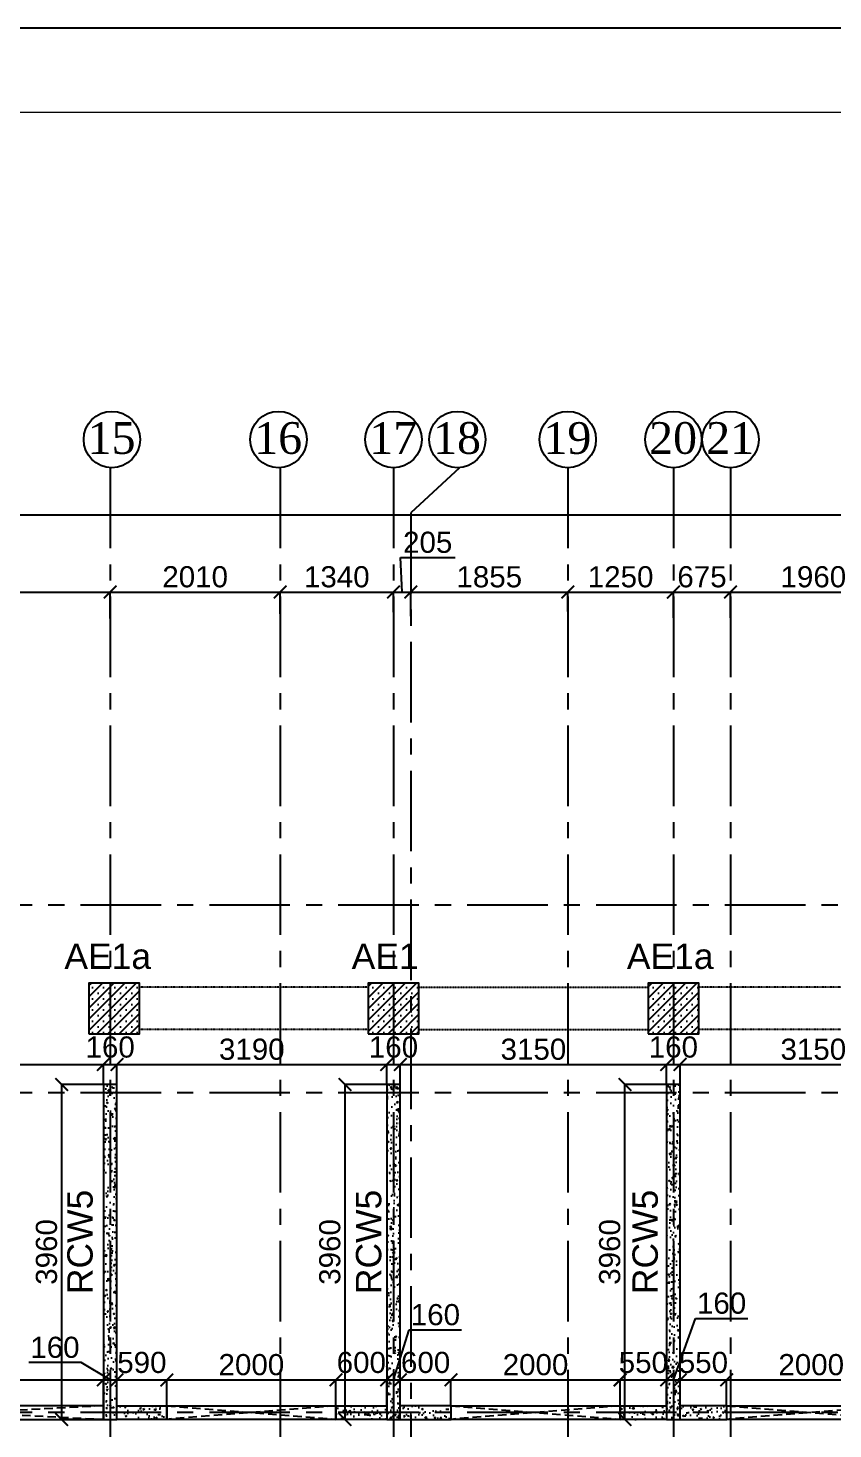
# Model space of a CAD drawing. Header units: inches. Extents: x 207135 to 337634, y -175669 to -89669.
# Drawn here: x 237981 to 247499, y -106236 to -89669 of the extents above; entities that cross this region are included whole.
import ezdxf

# ---------------------------------------------------------------- set-up
doc = ezdxf.new("R2010")
doc.units = ezdxf.units.IN
doc.header["$MEASUREMENT"] = 0
for name, pattern in [('CENTER', [50.8, 31.75, -6.35, 6.35, -6.35]), ('DASHED2', [9.525, 6.35, -3.175]), ('Hidden', [3, 2, -1])]:
    doc.linetypes.add(name, pattern=pattern)
for name, color, linetype in [('160 R.C. WALL HAT', 8, 'Continuous'), ('160 R.C.WALL', 6, 'Continuous'), ('160 WALL  OPENING LINE', 1, 'Continuous'), ('160 WALL OPEING', 1, 'Continuous'), ('AR-Column', 40, 'Continuous'), ('AR-Hidden', 251, 'DASHED2'), ('DIM', 251, 'Continuous'), ('GIRD CIR', 1, 'Continuous'), ('GIRD TEXT', 4, 'Continuous'), ('GRID', 8, 'CENTER'), ('GRID DIM', 4, 'Continuous'), ('NON S.WALL HATCH', 8, 'Continuous'), ('SHEAR WALL NAME', 3, 'Continuous'), ('TEXT-1', 3, 'Continuous')]:
    doc.layers.add(name, color=color, linetype=linetype)
doc.layers.add('JKEC COLHAT', color=2, linetype='Continuous', lineweight=20)
doc.styles.add('T200', font='sanss___.ttf', dxfattribs={"height": 250})
doc.styles.add('T300', font='sanss___.ttf', dxfattribs={"height": 350})
doc.styles.add('T400', font='romantic.ttf')
doc.dimstyles.new('T 200', dxfattribs={"dimtxt": 250, "dimasz": 150, "dimexe": 1, "dimexo": 0, "dimgap": 50, "dimtad": 1, "dimdec": 0, "dimdsep": 46, "dimtxsty": 'T200', "dimblk": 'ARCHTICK', "dimcen": 2.5, "dimdle": 1, "dimclrd": 5, "dimclre": 253, "dimclrt": 1, "dimadec": 0, "dimazin": 0, "dimtfac": 1, "dimtdec": 0, "dimtmove": 2, "dimatfit": 3, "dimfxl": 0, "dimarcsym": 0})
doc.dimstyles.new('T 300', dxfattribs={"dimtxt": 250, "dimasz": 150, "dimexe": 1, "dimexo": 0, "dimgap": 50, "dimtad": 1, "dimdec": 0, "dimrnd": 5, "dimdsep": 46, "dimtxsty": 'T200', "dimblk": 'ARCHTICK', "dimcen": 2.5, "dimdle": 1, "dimclrd": 5, "dimclre": 253, "dimclrt": 4, "dimadec": 0, "dimazin": 0, "dimtfac": 1, "dimtdec": 0, "dimtmove": 2, "dimatfit": 3, "dimfxl": 0, "dimarcsym": 0})
pattern_1 = [(45, (-131825.64, 75915.45), (-66.29126, 66.29126), []), (45, (-131759.35, 75915.45), (-66.29126, 66.29126), [0, -93.75])]
pattern_2 = [(50, (2124542.95, 287067.85), (179.315046, -15.688034), [18.75, -206.25]), (355, (2124542.95, 287067.85), (-34.687833, 188.048033), [15, -165]), (100.451444, (2124557.9, 287066.54), (144.627212, 172.359998), [15.935048, -175.285528]), (46.1842, (2124542.95, 287117.85), (266.810333, -41.37982), [28.125, -309.375]), (96.635635, (2124565.19, 287114.4), (233.665486, 243.52965), [23.902586, -262.92844]), (351.184164, (2124542.95, 287117.85), (233.665486, 243.52965), [22.5, -247.5]), (21, (2124567.95, 287105.35), (149.226763, -100.654723), [18.75, -206.25]), (326, (2124567.95, 287105.35), (60.828833, 181.287511), [15, -165]), (71.451445, (2124580.39, 287096.96), (210.055594, 80.632788), [15.935047, -175.285528]), (37.5, (2124542.95, 287067.85), (3.0399638, 83.2234635), [0, -163, 0, -167.5, 0, -165.625]), (7.5, (2124542.95, 287067.85), (65.7673844, 98.602928), [0, -95.5, 0, -159.25, 0, -63.125]), (327.5, (2124487.2, 287067.85), (133.455609, -5.638718), [0, -62.5, 0, -195, 0, -258.75]), (317.5, (2124462.2, 287067.85), (145.796542, 25.0262456), [0, -81.25, 0, -129.5, 0, -183.75])]

# ---------------------------------------------------------------- blocks, each defined once
blk = doc.blocks.new('_ARCHTICK')
at = {"color": 0, "linetype": 'ByBlock', "const_width": 0.15}
blk.add_lwpolyline([(-0.5, -0.5), (0.5, 0.5)], dxfattribs=at)
blk = doc.blocks.new('*D50')
at = {"layer": 'Defpoints', "color": 0}
for p in [(300026, -95426), (216957, -95914, 15), (300026, -95914, 15)]:
    blk.add_point(p, dxfattribs=at)
at = {"layer": 'GRID DIM', "color": 5, "lineweight": -2}
blk.add_line((216956, -95426), (300027, -95426), dxfattribs=at)
at = {"layer": 'GRID DIM', "color": 253, "lineweight": -2}
for p, q in [((216957, -95914), (216957, -95425)), ((300026, -95914), (300026, -95425))]:
    blk.add_line(p, q, dxfattribs=at)
at = {"layer": 'GRID DIM', "color": 5, "lineweight": -2, "xscale": 150, "yscale": 150, "zscale": 150, "rotation": 180}
blk.add_blockref('_ARCHTICK', (216957, -95426), dxfattribs=at)
at = {"layer": 'GRID DIM', "color": 5, "lineweight": -2, "xscale": 150, "yscale": 150, "zscale": 150}
blk.add_blockref('_ARCHTICK', (300026, -95426), dxfattribs=at)
at = {"layer": 'GRID DIM', "color": 4, "insert": (258492, -95247), "char_height": 250, "attachment_point": 5, "style": 'T200'}
blk.add_mtext('83070', dxfattribs=at)
blk = doc.blocks.new('*D64')
at = {"layer": 'Defpoints', "color": 0}
for p in [(238952, -96339), (238952, -96652, 15), (235732, -96896, 15)]:
    blk.add_point(p, dxfattribs=at)
at = {"layer": 'GRID DIM', "color": 5, "lineweight": -2}
blk.add_line((235731, -96339), (238953, -96339), dxfattribs=at)
at = {"layer": 'GRID DIM', "color": 253, "lineweight": -2}
for p, q in [((235732, -96896), (235732, -96338)), ((238952, -96652), (238952, -96338))]:
    blk.add_line(p, q, dxfattribs=at)
at = {"layer": 'GRID DIM', "color": 5, "lineweight": -2, "xscale": 150, "yscale": 150, "zscale": 150, "rotation": 180}
blk.add_blockref('_ARCHTICK', (235732, -96339), dxfattribs=at)
at = {"layer": 'GRID DIM', "color": 5, "lineweight": -2, "xscale": 150, "yscale": 150, "zscale": 150}
blk.add_blockref('_ARCHTICK', (238952, -96339), dxfattribs=at)
at = {"layer": 'GRID DIM', "color": 4, "insert": (237342, -96160), "char_height": 250, "attachment_point": 5, "style": 'T200'}
blk.add_mtext('3220', dxfattribs=at)
blk = doc.blocks.new('*D65')
at = {"layer": 'Defpoints', "color": 0}
for p in [(240962, -96339), (238952, -96652, 15), (240962, -96597, 15)]:
    blk.add_point(p, dxfattribs=at)
at = {"layer": 'GRID DIM', "color": 5, "lineweight": -2}
blk.add_line((238951, -96339), (240963, -96339), dxfattribs=at)
at = {"layer": 'GRID DIM', "color": 253, "lineweight": -2}
for p, q in [((238952, -96652), (238952, -96338)), ((240962, -96597), (240962, -96338))]:
    blk.add_line(p, q, dxfattribs=at)
at = {"layer": 'GRID DIM', "color": 5, "lineweight": -2, "xscale": 150, "yscale": 150, "zscale": 150, "rotation": 180}
blk.add_blockref('_ARCHTICK', (238952, -96339), dxfattribs=at)
at = {"layer": 'GRID DIM', "color": 5, "lineweight": -2, "xscale": 150, "yscale": 150, "zscale": 150}
blk.add_blockref('_ARCHTICK', (240962, -96339), dxfattribs=at)
at = {"layer": 'GRID DIM', "color": 4, "insert": (239957, -96160), "char_height": 250, "attachment_point": 5, "style": 'T200'}
blk.add_mtext('2010', dxfattribs=at)
blk = doc.blocks.new('*D66')
at = {"layer": 'Defpoints', "color": 0}
for p in [(242302, -96339), (242302, -96578, 15), (240962, -96597, 15)]:
    blk.add_point(p, dxfattribs=at)
at = {"layer": 'GRID DIM', "color": 5, "lineweight": -2}
blk.add_line((240961, -96339), (242303, -96339), dxfattribs=at)
at = {"layer": 'GRID DIM', "color": 253, "lineweight": -2}
for p, q in [((240962, -96597), (240962, -96338)), ((242302, -96578), (242302, -96338))]:
    blk.add_line(p, q, dxfattribs=at)
at = {"layer": 'GRID DIM', "color": 5, "lineweight": -2, "xscale": 150, "yscale": 150, "zscale": 150, "rotation": 180}
blk.add_blockref('_ARCHTICK', (240962, -96339), dxfattribs=at)
at = {"layer": 'GRID DIM', "color": 5, "lineweight": -2, "xscale": 150, "yscale": 150, "zscale": 150}
blk.add_blockref('_ARCHTICK', (242302, -96339), dxfattribs=at)
at = {"layer": 'GRID DIM', "color": 4, "insert": (241632, -96160), "char_height": 250, "attachment_point": 5, "style": 'T200'}
blk.add_mtext('1340', dxfattribs=at)
blk = doc.blocks.new('*D67')
at = {"layer": 'Defpoints', "color": 0}
for p in [(242507, -96339), (242302, -96578, 15), (242507, -96626, 15)]:
    blk.add_point(p, dxfattribs=at)
at = {"layer": 'GRID DIM', "color": 5, "lineweight": -2}
for p, q in [((242405, -96339), (242384, -95931)), ((242384, -95931), (243030, -95931)), ((242301, -96339), (242508, -96339))]:
    blk.add_line(p, q, dxfattribs=at)
at = {"layer": 'GRID DIM', "color": 253, "lineweight": -2}
for p, q in [((242302, -96578), (242302, -96338)), ((242507, -96626), (242507, -96338))]:
    blk.add_line(p, q, dxfattribs=at)
at = {"layer": 'GRID DIM', "color": 5, "lineweight": -2, "xscale": 150, "yscale": 150, "zscale": 150, "rotation": 180}
blk.add_blockref('_ARCHTICK', (242302, -96339), dxfattribs=at)
at = {"layer": 'GRID DIM', "color": 5, "lineweight": -2, "xscale": 150, "yscale": 150, "zscale": 150}
blk.add_blockref('_ARCHTICK', (242507, -96339), dxfattribs=at)
at = {"layer": 'GRID DIM', "color": 4, "insert": (242707, -95752), "char_height": 250, "attachment_point": 5, "style": 'T200'}
blk.add_mtext('205', dxfattribs=at)
blk = doc.blocks.new('*D68')
at = {"layer": 'Defpoints', "color": 0}
for p in [(244363, -96339), (244363, -96569, 15), (242507, -96626, 15)]:
    blk.add_point(p, dxfattribs=at)
at = {"layer": 'GRID DIM', "color": 5, "lineweight": -2}
blk.add_line((242506, -96339), (244364, -96339), dxfattribs=at)
at = {"layer": 'GRID DIM', "color": 253, "lineweight": -2}
for p, q in [((242507, -96626), (242507, -96338)), ((244363, -96569), (244363, -96338))]:
    blk.add_line(p, q, dxfattribs=at)
at = {"layer": 'GRID DIM', "color": 5, "lineweight": -2, "xscale": 150, "yscale": 150, "zscale": 150, "rotation": 180}
blk.add_blockref('_ARCHTICK', (242507, -96339), dxfattribs=at)
at = {"layer": 'GRID DIM', "color": 5, "lineweight": -2, "xscale": 150, "yscale": 150, "zscale": 150}
blk.add_blockref('_ARCHTICK', (244363, -96339), dxfattribs=at)
at = {"layer": 'GRID DIM', "color": 4, "insert": (243435, -96160), "char_height": 250, "attachment_point": 5, "style": 'T200'}
blk.add_mtext('1855', dxfattribs=at)
blk = doc.blocks.new('*D69')
at = {"layer": 'Defpoints', "color": 0}
for p in [(245612, -96339), (244363, -96569, 15), (245612, -96645, 15)]:
    blk.add_point(p, dxfattribs=at)
at = {"layer": 'GRID DIM', "color": 5, "lineweight": -2}
blk.add_line((244362, -96339), (245613, -96339), dxfattribs=at)
at = {"layer": 'GRID DIM', "color": 253, "lineweight": -2}
for p, q in [((244363, -96569), (244363, -96338)), ((245612, -96645), (245612, -96338))]:
    blk.add_line(p, q, dxfattribs=at)
at = {"layer": 'GRID DIM', "color": 5, "lineweight": -2, "xscale": 150, "yscale": 150, "zscale": 150, "rotation": 180}
blk.add_blockref('_ARCHTICK', (244363, -96339), dxfattribs=at)
at = {"layer": 'GRID DIM', "color": 5, "lineweight": -2, "xscale": 150, "yscale": 150, "zscale": 150}
blk.add_blockref('_ARCHTICK', (245612, -96339), dxfattribs=at)
at = {"layer": 'GRID DIM', "color": 4, "insert": (244988, -96160), "char_height": 250, "attachment_point": 5, "style": 'T200'}
blk.add_mtext('1250', dxfattribs=at)
blk = doc.blocks.new('*D70')
at = {"layer": 'Defpoints', "color": 0}
for p in [(246287, -96339), (245612, -96645, 15), (246287, -96645, 15)]:
    blk.add_point(p, dxfattribs=at)
at = {"layer": 'GRID DIM', "color": 5, "lineweight": -2}
blk.add_line((245611, -96339), (246288, -96339), dxfattribs=at)
at = {"layer": 'GRID DIM', "color": 253, "lineweight": -2}
for p, q in [((245612, -96645), (245612, -96338)), ((246287, -96645), (246287, -96338))]:
    blk.add_line(p, q, dxfattribs=at)
at = {"layer": 'GRID DIM', "color": 5, "lineweight": -2, "xscale": 150, "yscale": 150, "zscale": 150, "rotation": 180}
blk.add_blockref('_ARCHTICK', (245612, -96339), dxfattribs=at)
at = {"layer": 'GRID DIM', "color": 5, "lineweight": -2, "xscale": 150, "yscale": 150, "zscale": 150}
blk.add_blockref('_ARCHTICK', (246287, -96339), dxfattribs=at)
at = {"layer": 'GRID DIM', "color": 4, "insert": (245950, -96160), "char_height": 250, "attachment_point": 5, "style": 'T200'}
blk.add_mtext('675', dxfattribs=at)
blk = doc.blocks.new('*D71')
at = {"layer": 'Defpoints', "color": 0}
for p in [(248247, -96339), (248247, -96560, 15), (246287, -96645, 15)]:
    blk.add_point(p, dxfattribs=at)
at = {"layer": 'GRID DIM', "color": 5, "lineweight": -2}
blk.add_line((246286, -96339), (248248, -96339), dxfattribs=at)
at = {"layer": 'GRID DIM', "color": 253, "lineweight": -2}
for p, q in [((246287, -96645), (246287, -96338)), ((248247, -96560), (248247, -96338))]:
    blk.add_line(p, q, dxfattribs=at)
at = {"layer": 'GRID DIM', "color": 5, "lineweight": -2, "xscale": 150, "yscale": 150, "zscale": 150, "rotation": 180}
blk.add_blockref('_ARCHTICK', (246287, -96339), dxfattribs=at)
at = {"layer": 'GRID DIM', "color": 5, "lineweight": -2, "xscale": 150, "yscale": 150, "zscale": 150}
blk.add_blockref('_ARCHTICK', (248247, -96339), dxfattribs=at)
at = {"layer": 'GRID DIM', "color": 4, "insert": (247267, -96160), "char_height": 250, "attachment_point": 5, "style": 'T200'}
blk.add_mtext('1960', dxfattribs=at)
blk = doc.blocks.new('*D123')
at = {"layer": 'Defpoints', "color": 0}
for p in [(238872, -101926), (235812, -102163, 15), (238872, -102163, 15)]:
    blk.add_point(p, dxfattribs=at)
at = {"layer": 'DIM', "color": 5, "lineweight": -2}
blk.add_line((235811, -101926), (238873, -101926), dxfattribs=at)
at = {"layer": 'DIM', "color": 253, "lineweight": -2}
for p, q in [((235812, -102163), (235812, -101925)), ((238872, -102163), (238872, -101925))]:
    blk.add_line(p, q, dxfattribs=at)
at = {"layer": 'DIM', "color": 5, "lineweight": -2, "xscale": 150, "yscale": 150, "zscale": 150, "rotation": 180}
blk.add_blockref('_ARCHTICK', (235812, -101926), dxfattribs=at)
at = {"layer": 'DIM', "color": 5, "lineweight": -2, "xscale": 150, "yscale": 150, "zscale": 150}
blk.add_blockref('_ARCHTICK', (238872, -101926), dxfattribs=at)
at = {"layer": 'DIM', "color": 1, "insert": (237342, -101747), "char_height": 250, "attachment_point": 5, "style": 'T200'}
blk.add_mtext('3060', dxfattribs=at)
blk = doc.blocks.new('*D124')
at = {"layer": 'Defpoints', "color": 0}
for p in [(239032, -101926), (238872, -102163, 15), (239032, -102163, 15)]:
    blk.add_point(p, dxfattribs=at)
at = {"layer": 'DIM', "color": 5, "lineweight": -2}
blk.add_line((238871, -101926), (239033, -101926), dxfattribs=at)
at = {"layer": 'DIM', "color": 253, "lineweight": -2}
for p, q in [((238872, -102163), (238872, -101925)), ((239032, -102163), (239032, -101925))]:
    blk.add_line(p, q, dxfattribs=at)
at = {"layer": 'DIM', "color": 5, "lineweight": -2, "xscale": 150, "yscale": 150, "zscale": 150, "rotation": 180}
blk.add_blockref('_ARCHTICK', (238872, -101926), dxfattribs=at)
at = {"layer": 'DIM', "color": 5, "lineweight": -2, "xscale": 150, "yscale": 150, "zscale": 150}
blk.add_blockref('_ARCHTICK', (239032, -101926), dxfattribs=at)
at = {"layer": 'DIM', "color": 1, "insert": (238952, -101721), "char_height": 250, "attachment_point": 5, "style": 'T200'}
blk.add_mtext('160', dxfattribs=at)
blk = doc.blocks.new('*D125')
at = {"layer": 'Defpoints', "color": 0}
for p in [(242222, -101926), (239032, -102163, 15), (242222, -102163, 15)]:
    blk.add_point(p, dxfattribs=at)
at = {"layer": 'DIM', "color": 5, "lineweight": -2}
blk.add_line((239031, -101926), (242223, -101926), dxfattribs=at)
at = {"layer": 'DIM', "color": 253, "lineweight": -2}
for p, q in [((239032, -102163), (239032, -101925)), ((242222, -102163), (242222, -101925))]:
    blk.add_line(p, q, dxfattribs=at)
at = {"layer": 'DIM', "color": 5, "lineweight": -2, "xscale": 150, "yscale": 150, "zscale": 150, "rotation": 180}
blk.add_blockref('_ARCHTICK', (239032, -101926), dxfattribs=at)
at = {"layer": 'DIM', "color": 5, "lineweight": -2, "xscale": 150, "yscale": 150, "zscale": 150}
blk.add_blockref('_ARCHTICK', (242222, -101926), dxfattribs=at)
at = {"layer": 'DIM', "color": 1, "insert": (240627, -101747), "char_height": 250, "attachment_point": 5, "style": 'T200'}
blk.add_mtext('3190', dxfattribs=at)
blk = doc.blocks.new('*D126')
at = {"layer": 'Defpoints', "color": 0}
for p in [(242382, -101926), (242222, -102163, 15), (242382, -102163, 15)]:
    blk.add_point(p, dxfattribs=at)
at = {"layer": 'DIM', "color": 5, "lineweight": -2}
blk.add_line((242221, -101926), (242383, -101926), dxfattribs=at)
at = {"layer": 'DIM', "color": 253, "lineweight": -2}
for p, q in [((242222, -102163), (242222, -101925)), ((242382, -102163), (242382, -101925))]:
    blk.add_line(p, q, dxfattribs=at)
at = {"layer": 'DIM', "color": 5, "lineweight": -2, "xscale": 150, "yscale": 150, "zscale": 150, "rotation": 180}
blk.add_blockref('_ARCHTICK', (242222, -101926), dxfattribs=at)
at = {"layer": 'DIM', "color": 5, "lineweight": -2, "xscale": 150, "yscale": 150, "zscale": 150}
blk.add_blockref('_ARCHTICK', (242382, -101926), dxfattribs=at)
at = {"layer": 'DIM', "color": 1, "insert": (242302, -101721), "char_height": 250, "attachment_point": 5, "style": 'T200'}
blk.add_mtext('160', dxfattribs=at)
blk = doc.blocks.new('*D127')
at = {"layer": 'Defpoints', "color": 0}
for p in [(245532, -101926), (242382, -102163, 15), (245532, -102163, 15)]:
    blk.add_point(p, dxfattribs=at)
at = {"layer": 'DIM', "color": 5, "lineweight": -2}
blk.add_line((242381, -101926), (245533, -101926), dxfattribs=at)
at = {"layer": 'DIM', "color": 253, "lineweight": -2}
for p, q in [((242382, -102163), (242382, -101925)), ((245532, -102163), (245532, -101925))]:
    blk.add_line(p, q, dxfattribs=at)
at = {"layer": 'DIM', "color": 5, "lineweight": -2, "xscale": 150, "yscale": 150, "zscale": 150, "rotation": 180}
blk.add_blockref('_ARCHTICK', (242382, -101926), dxfattribs=at)
at = {"layer": 'DIM', "color": 5, "lineweight": -2, "xscale": 150, "yscale": 150, "zscale": 150}
blk.add_blockref('_ARCHTICK', (245532, -101926), dxfattribs=at)
at = {"layer": 'DIM', "color": 1, "insert": (243957, -101747), "char_height": 250, "attachment_point": 5, "style": 'T200'}
blk.add_mtext('3150', dxfattribs=at)
blk = doc.blocks.new('*D128')
at = {"layer": 'Defpoints', "color": 0}
for p in [(245692, -101926), (245532, -102163, 15), (245692, -102163, 15)]:
    blk.add_point(p, dxfattribs=at)
at = {"layer": 'DIM', "color": 5, "lineweight": -2}
blk.add_line((245531, -101926), (245693, -101926), dxfattribs=at)
at = {"layer": 'DIM', "color": 253, "lineweight": -2}
for p, q in [((245532, -102163), (245532, -101925)), ((245692, -102163), (245692, -101925))]:
    blk.add_line(p, q, dxfattribs=at)
at = {"layer": 'DIM', "color": 5, "lineweight": -2, "xscale": 150, "yscale": 150, "zscale": 150, "rotation": 180}
blk.add_blockref('_ARCHTICK', (245532, -101926), dxfattribs=at)
at = {"layer": 'DIM', "color": 5, "lineweight": -2, "xscale": 150, "yscale": 150, "zscale": 150}
blk.add_blockref('_ARCHTICK', (245692, -101926), dxfattribs=at)
at = {"layer": 'DIM', "color": 1, "insert": (245612, -101721), "char_height": 250, "attachment_point": 5, "style": 'T200'}
blk.add_mtext('160', dxfattribs=at)
blk = doc.blocks.new('*D129')
at = {"layer": 'Defpoints', "color": 0}
for p in [(248842, -101926), (245692, -102163, 15), (248842, -102163, 15)]:
    blk.add_point(p, dxfattribs=at)
at = {"layer": 'DIM', "color": 5, "lineweight": -2}
blk.add_line((245691, -101926), (248843, -101926), dxfattribs=at)
at = {"layer": 'DIM', "color": 253, "lineweight": -2}
for p, q in [((245692, -102163), (245692, -101925)), ((248842, -102163), (248842, -101925))]:
    blk.add_line(p, q, dxfattribs=at)
at = {"layer": 'DIM', "color": 5, "lineweight": -2, "xscale": 150, "yscale": 150, "zscale": 150, "rotation": 180}
blk.add_blockref('_ARCHTICK', (245692, -101926), dxfattribs=at)
at = {"layer": 'DIM', "color": 5, "lineweight": -2, "xscale": 150, "yscale": 150, "zscale": 150}
blk.add_blockref('_ARCHTICK', (248842, -101926), dxfattribs=at)
at = {"layer": 'DIM', "color": 1, "insert": (247267, -101747), "char_height": 250, "attachment_point": 5, "style": 'T200'}
blk.add_mtext('3150', dxfattribs=at)
blk = doc.blocks.new('*D158')
at = {"layer": 'Defpoints', "color": 0}
for p in [(238872, -105656), (235812, -105963, 15), (238872, -105963, 15)]:
    blk.add_point(p, dxfattribs=at)
at = {"layer": 'DIM', "color": 5, "lineweight": -2}
blk.add_line((235811, -105656), (238873, -105656), dxfattribs=at)
at = {"layer": 'DIM', "color": 253, "lineweight": -2}
for p, q in [((235812, -105963), (235812, -105655)), ((238872, -105963), (238872, -105655))]:
    blk.add_line(p, q, dxfattribs=at)
at = {"layer": 'DIM', "color": 5, "lineweight": -2, "xscale": 150, "yscale": 150, "zscale": 150, "rotation": 180}
blk.add_blockref('_ARCHTICK', (235812, -105656), dxfattribs=at)
at = {"layer": 'DIM', "color": 5, "lineweight": -2, "xscale": 150, "yscale": 150, "zscale": 150}
blk.add_blockref('_ARCHTICK', (238872, -105656), dxfattribs=at)
at = {"layer": 'DIM', "color": 1, "insert": (237342, -105477), "char_height": 250, "attachment_point": 5, "style": 'T200'}
blk.add_mtext('3060', dxfattribs=at)
blk = doc.blocks.new('*D159')
at = {"layer": 'Defpoints', "color": 0}
for p in [(239032, -105656), (239032, -105847, 15), (238872, -105963, 15)]:
    blk.add_point(p, dxfattribs=at)
at = {"layer": 'DIM', "color": 5, "lineweight": -2}
for p, q in [((238609, -105451), (237989, -105451)), ((238952, -105656), (238609, -105451)), ((238871, -105656), (239033, -105656))]:
    blk.add_line(p, q, dxfattribs=at)
at = {"layer": 'DIM', "color": 253, "lineweight": -2}
for p, q in [((238872, -105963), (238872, -105655)), ((239032, -105847), (239032, -105655))]:
    blk.add_line(p, q, dxfattribs=at)
at = {"layer": 'DIM', "color": 5, "lineweight": -2, "xscale": 150, "yscale": 150, "zscale": 150, "rotation": 180}
blk.add_blockref('_ARCHTICK', (238872, -105656), dxfattribs=at)
at = {"layer": 'DIM', "color": 5, "lineweight": -2, "xscale": 150, "yscale": 150, "zscale": 150}
blk.add_blockref('_ARCHTICK', (239032, -105656), dxfattribs=at)
at = {"layer": 'DIM', "color": 1, "insert": (238299, -105272), "char_height": 250, "attachment_point": 5, "style": 'T200'}
blk.add_mtext('160', dxfattribs=at)
blk = doc.blocks.new('*D160')
at = {"layer": 'Defpoints', "color": 0}
for p in [(239622, -105656), (239032, -105847, 15), (239622, -105963, 15)]:
    blk.add_point(p, dxfattribs=at)
at = {"layer": 'DIM', "color": 5, "lineweight": -2}
blk.add_line((239031, -105656), (239623, -105656), dxfattribs=at)
at = {"layer": 'DIM', "color": 253, "lineweight": -2}
for p, q in [((239032, -105847), (239032, -105655)), ((239622, -105963), (239622, -105655))]:
    blk.add_line(p, q, dxfattribs=at)
at = {"layer": 'DIM', "color": 5, "lineweight": -2, "xscale": 150, "yscale": 150, "zscale": 150, "rotation": 180}
blk.add_blockref('_ARCHTICK', (239032, -105656), dxfattribs=at)
at = {"layer": 'DIM', "color": 5, "lineweight": -2, "xscale": 150, "yscale": 150, "zscale": 150}
blk.add_blockref('_ARCHTICK', (239622, -105656), dxfattribs=at)
at = {"layer": 'DIM', "color": 1, "insert": (239327, -105451), "char_height": 250, "attachment_point": 5, "style": 'T200'}
blk.add_mtext('590', dxfattribs=at)
blk = doc.blocks.new('*D161')
at = {"layer": 'Defpoints', "color": 0}
for p in [(241622, -105656), (239622, -105963, 15), (241622, -105963, 15)]:
    blk.add_point(p, dxfattribs=at)
at = {"layer": 'DIM', "color": 5, "lineweight": -2}
blk.add_line((239621, -105656), (241623, -105656), dxfattribs=at)
at = {"layer": 'DIM', "color": 253, "lineweight": -2}
for p, q in [((239622, -105963), (239622, -105655)), ((241622, -105963), (241622, -105655))]:
    blk.add_line(p, q, dxfattribs=at)
at = {"layer": 'DIM', "color": 5, "lineweight": -2, "xscale": 150, "yscale": 150, "zscale": 150, "rotation": 180}
blk.add_blockref('_ARCHTICK', (239622, -105656), dxfattribs=at)
at = {"layer": 'DIM', "color": 5, "lineweight": -2, "xscale": 150, "yscale": 150, "zscale": 150}
blk.add_blockref('_ARCHTICK', (241622, -105656), dxfattribs=at)
at = {"layer": 'DIM', "color": 1, "insert": (240622, -105477), "char_height": 250, "attachment_point": 5, "style": 'T200'}
blk.add_mtext('2000', dxfattribs=at)
blk = doc.blocks.new('*D162')
at = {"layer": 'Defpoints', "color": 0}
for p in [(242222, -105656), (241622, -105963, 15), (242222, -105963, 15)]:
    blk.add_point(p, dxfattribs=at)
at = {"layer": 'DIM', "color": 5, "lineweight": -2}
blk.add_line((241621, -105656), (242223, -105656), dxfattribs=at)
at = {"layer": 'DIM', "color": 253, "lineweight": -2}
for p, q in [((241622, -105963), (241622, -105655)), ((242222, -105963), (242222, -105655))]:
    blk.add_line(p, q, dxfattribs=at)
at = {"layer": 'DIM', "color": 5, "lineweight": -2, "xscale": 150, "yscale": 150, "zscale": 150, "rotation": 180}
blk.add_blockref('_ARCHTICK', (241622, -105656), dxfattribs=at)
at = {"layer": 'DIM', "color": 5, "lineweight": -2, "xscale": 150, "yscale": 150, "zscale": 150}
blk.add_blockref('_ARCHTICK', (242222, -105656), dxfattribs=at)
at = {"layer": 'DIM', "color": 1, "insert": (241922, -105451), "char_height": 250, "attachment_point": 5, "style": 'T200'}
blk.add_mtext('600', dxfattribs=at)
blk = doc.blocks.new('*D163')
at = {"layer": 'Defpoints', "color": 0}
for p in [(242382, -105656), (242222, -105963, 15), (242382, -105963, 15)]:
    blk.add_point(p, dxfattribs=at)
at = {"layer": 'DIM', "color": 5, "lineweight": -2}
for p, q in [((242302, -105656), (242488, -105065)), ((242488, -105065), (243108, -105065)), ((242221, -105656), (242383, -105656))]:
    blk.add_line(p, q, dxfattribs=at)
at = {"layer": 'DIM', "color": 253, "lineweight": -2}
for p, q in [((242222, -105963), (242222, -105655)), ((242382, -105963), (242382, -105655))]:
    blk.add_line(p, q, dxfattribs=at)
at = {"layer": 'DIM', "color": 5, "lineweight": -2, "xscale": 150, "yscale": 150, "zscale": 150, "rotation": 180}
blk.add_blockref('_ARCHTICK', (242222, -105656), dxfattribs=at)
at = {"layer": 'DIM', "color": 5, "lineweight": -2, "xscale": 150, "yscale": 150, "zscale": 150}
blk.add_blockref('_ARCHTICK', (242382, -105656), dxfattribs=at)
at = {"layer": 'DIM', "color": 1, "insert": (242798, -104886), "char_height": 250, "attachment_point": 5, "style": 'T200'}
blk.add_mtext('160', dxfattribs=at)
blk = doc.blocks.new('*D164')
at = {"layer": 'Defpoints', "color": 0}
for p in [(242982, -105656), (242382, -105963, 15), (242982, -105963, 15)]:
    blk.add_point(p, dxfattribs=at)
at = {"layer": 'DIM', "color": 5, "lineweight": -2}
blk.add_line((242381, -105656), (242983, -105656), dxfattribs=at)
at = {"layer": 'DIM', "color": 253, "lineweight": -2}
for p, q in [((242382, -105963), (242382, -105655)), ((242982, -105963), (242982, -105655))]:
    blk.add_line(p, q, dxfattribs=at)
at = {"layer": 'DIM', "color": 5, "lineweight": -2, "xscale": 150, "yscale": 150, "zscale": 150, "rotation": 180}
blk.add_blockref('_ARCHTICK', (242382, -105656), dxfattribs=at)
at = {"layer": 'DIM', "color": 5, "lineweight": -2, "xscale": 150, "yscale": 150, "zscale": 150}
blk.add_blockref('_ARCHTICK', (242982, -105656), dxfattribs=at)
at = {"layer": 'DIM', "color": 1, "insert": (242682, -105451), "char_height": 250, "attachment_point": 5, "style": 'T200'}
blk.add_mtext('600', dxfattribs=at)
blk = doc.blocks.new('*D165')
at = {"layer": 'Defpoints', "color": 0}
for p in [(244982, -105656), (242982, -105963, 15), (244982, -105963, 15)]:
    blk.add_point(p, dxfattribs=at)
at = {"layer": 'DIM', "color": 5, "lineweight": -2}
blk.add_line((242981, -105656), (244983, -105656), dxfattribs=at)
at = {"layer": 'DIM', "color": 253, "lineweight": -2}
for p, q in [((242982, -105963), (242982, -105655)), ((244982, -105963), (244982, -105655))]:
    blk.add_line(p, q, dxfattribs=at)
at = {"layer": 'DIM', "color": 5, "lineweight": -2, "xscale": 150, "yscale": 150, "zscale": 150, "rotation": 180}
blk.add_blockref('_ARCHTICK', (242982, -105656), dxfattribs=at)
at = {"layer": 'DIM', "color": 5, "lineweight": -2, "xscale": 150, "yscale": 150, "zscale": 150}
blk.add_blockref('_ARCHTICK', (244982, -105656), dxfattribs=at)
at = {"layer": 'DIM', "color": 1, "insert": (243982, -105477), "char_height": 250, "attachment_point": 5, "style": 'T200'}
blk.add_mtext('2000', dxfattribs=at)
blk = doc.blocks.new('*D166')
at = {"layer": 'Defpoints', "color": 0}
for p in [(245532, -105656), (244982, -105963, 15), (245532, -105963, 15)]:
    blk.add_point(p, dxfattribs=at)
at = {"layer": 'DIM', "color": 5, "lineweight": -2}
blk.add_line((244981, -105656), (245533, -105656), dxfattribs=at)
at = {"layer": 'DIM', "color": 253, "lineweight": -2}
for p, q in [((244982, -105963), (244982, -105655)), ((245532, -105963), (245532, -105655))]:
    blk.add_line(p, q, dxfattribs=at)
at = {"layer": 'DIM', "color": 5, "lineweight": -2, "xscale": 150, "yscale": 150, "zscale": 150, "rotation": 180}
blk.add_blockref('_ARCHTICK', (244982, -105656), dxfattribs=at)
at = {"layer": 'DIM', "color": 5, "lineweight": -2, "xscale": 150, "yscale": 150, "zscale": 150}
blk.add_blockref('_ARCHTICK', (245532, -105656), dxfattribs=at)
at = {"layer": 'DIM', "color": 1, "insert": (245257, -105451), "char_height": 250, "attachment_point": 5, "style": 'T200'}
blk.add_mtext('550', dxfattribs=at)
blk = doc.blocks.new('*D167')
at = {"layer": 'Defpoints', "color": 0}
for p in [(245692, -105656), (245532, -105963, 15), (245692, -105943, 15)]:
    blk.add_point(p, dxfattribs=at)
at = {"layer": 'DIM', "color": 5, "lineweight": -2}
for p, q in [((245612, -105656), (245872, -104929)), ((245872, -104929), (246492, -104929)), ((245531, -105656), (245693, -105656))]:
    blk.add_line(p, q, dxfattribs=at)
at = {"layer": 'DIM', "color": 253, "lineweight": -2}
for p, q in [((245532, -105963), (245532, -105655)), ((245692, -105943), (245692, -105655))]:
    blk.add_line(p, q, dxfattribs=at)
at = {"layer": 'DIM', "color": 5, "lineweight": -2, "xscale": 150, "yscale": 150, "zscale": 150, "rotation": 180}
blk.add_blockref('_ARCHTICK', (245532, -105656), dxfattribs=at)
at = {"layer": 'DIM', "color": 5, "lineweight": -2, "xscale": 150, "yscale": 150, "zscale": 150}
blk.add_blockref('_ARCHTICK', (245692, -105656), dxfattribs=at)
at = {"layer": 'DIM', "color": 1, "insert": (246182, -104750), "char_height": 250, "attachment_point": 5, "style": 'T200'}
blk.add_mtext('160', dxfattribs=at)
blk = doc.blocks.new('*D168')
at = {"layer": 'Defpoints', "color": 0}
for p in [(246242, -105656), (245692, -105943, 15), (246242, -105963, 15)]:
    blk.add_point(p, dxfattribs=at)
at = {"layer": 'DIM', "color": 5, "lineweight": -2}
blk.add_line((245691, -105656), (246243, -105656), dxfattribs=at)
at = {"layer": 'DIM', "color": 253, "lineweight": -2}
for p, q in [((245692, -105943), (245692, -105655)), ((246242, -105963), (246242, -105655))]:
    blk.add_line(p, q, dxfattribs=at)
at = {"layer": 'DIM', "color": 5, "lineweight": -2, "xscale": 150, "yscale": 150, "zscale": 150, "rotation": 180}
blk.add_blockref('_ARCHTICK', (245692, -105656), dxfattribs=at)
at = {"layer": 'DIM', "color": 5, "lineweight": -2, "xscale": 150, "yscale": 150, "zscale": 150}
blk.add_blockref('_ARCHTICK', (246242, -105656), dxfattribs=at)
at = {"layer": 'DIM', "color": 1, "insert": (245967, -105451), "char_height": 250, "attachment_point": 5, "style": 'T200'}
blk.add_mtext('550', dxfattribs=at)
blk = doc.blocks.new('*D169')
at = {"layer": 'Defpoints', "color": 0}
for p in [(248242, -105656), (246242, -105963, 15), (248242, -105963, 15)]:
    blk.add_point(p, dxfattribs=at)
at = {"layer": 'DIM', "color": 5, "lineweight": -2}
blk.add_line((246241, -105656), (248243, -105656), dxfattribs=at)
at = {"layer": 'DIM', "color": 253, "lineweight": -2}
for p, q in [((246242, -105963), (246242, -105655)), ((248242, -105963), (248242, -105655))]:
    blk.add_line(p, q, dxfattribs=at)
at = {"layer": 'DIM', "color": 5, "lineweight": -2, "xscale": 150, "yscale": 150, "zscale": 150, "rotation": 180}
blk.add_blockref('_ARCHTICK', (246242, -105656), dxfattribs=at)
at = {"layer": 'DIM', "color": 5, "lineweight": -2, "xscale": 150, "yscale": 150, "zscale": 150}
blk.add_blockref('_ARCHTICK', (248242, -105656), dxfattribs=at)
at = {"layer": 'DIM', "color": 1, "insert": (247242, -105477), "char_height": 250, "attachment_point": 5, "style": 'T200'}
blk.add_mtext('2000', dxfattribs=at)
blk = doc.blocks.new('*D256')
at = {"layer": 'Defpoints', "color": 0}
for p in [(238379, -102163), (238872, -102163, 15), (238872, -106123, 15)]:
    blk.add_point(p, dxfattribs=at)
at = {"layer": 'DIM', "color": 253, "lineweight": -2}
for p, q in [((238872, -102163), (238378, -102163)), ((238872, -106123), (238378, -106123))]:
    blk.add_line(p, q, dxfattribs=at)
at = {"layer": 'DIM', "color": 5, "lineweight": -2}
blk.add_line((238379, -106124), (238379, -102162), dxfattribs=at)
at = {"layer": 'DIM', "color": 5, "lineweight": -2, "xscale": 150, "yscale": 150, "zscale": 150}
for p, rotation in [((238379, -102163), 90), ((238379, -106123), 270)]:
    blk.add_blockref('_ARCHTICK', p, dxfattribs=dict(at, rotation=rotation))
at = {"layer": 'DIM', "color": 1, "insert": (238200, -104143), "char_height": 250, "attachment_point": 5, "rotation": 90, "style": 'T200'}
blk.add_mtext('3960', dxfattribs=at)
blk = doc.blocks.new('*D257')
at = {"layer": 'Defpoints', "color": 0}
for p in [(241729, -102163), (242222, -102163, 15), (242222, -106123, 15)]:
    blk.add_point(p, dxfattribs=at)
at = {"layer": 'DIM', "color": 253, "lineweight": -2}
for p, q in [((242222, -102163), (241728, -102163)), ((242222, -106123), (241728, -106123))]:
    blk.add_line(p, q, dxfattribs=at)
at = {"layer": 'DIM', "color": 5, "lineweight": -2}
blk.add_line((241729, -106124), (241729, -102162), dxfattribs=at)
at = {"layer": 'DIM', "color": 5, "lineweight": -2, "xscale": 150, "yscale": 150, "zscale": 150}
for p, rotation in [((241729, -102163), 90), ((241729, -106123), 270)]:
    blk.add_blockref('_ARCHTICK', p, dxfattribs=dict(at, rotation=rotation))
at = {"layer": 'DIM', "color": 1, "insert": (241550, -104143), "char_height": 250, "attachment_point": 5, "rotation": 90, "style": 'T200'}
blk.add_mtext('3960', dxfattribs=at)
blk = doc.blocks.new('*D258')
at = {"layer": 'Defpoints', "color": 0}
for p in [(245039, -102163), (245532, -102163, 15), (245532, -106123, 15)]:
    blk.add_point(p, dxfattribs=at)
at = {"layer": 'DIM', "color": 253, "lineweight": -2}
for p, q in [((245532, -102163), (245038, -102163)), ((245532, -106123), (245038, -106123))]:
    blk.add_line(p, q, dxfattribs=at)
at = {"layer": 'DIM', "color": 5, "lineweight": -2}
blk.add_line((245039, -106124), (245039, -102162), dxfattribs=at)
at = {"layer": 'DIM', "color": 5, "lineweight": -2, "xscale": 150, "yscale": 150, "zscale": 150}
for p, rotation in [((245039, -102163), 90), ((245039, -106123), 270)]:
    blk.add_blockref('_ARCHTICK', p, dxfattribs=dict(at, rotation=rotation))
at = {"layer": 'DIM', "color": 1, "insert": (244860, -104143), "char_height": 250, "attachment_point": 5, "rotation": 90, "style": 'T200'}
blk.add_mtext('3960', dxfattribs=at)
blk = doc.blocks.new('A$C02A55DAE')
at = {"layer": 'NON S.WALL HATCH'}
h = blk.add_hatch(dxfattribs=at)
h.set_pattern_fill('SACNCR', color=256, scale=1000)
h.set_pattern_definition(pattern_1)
h.paths.add_polyline_path([(19886, 600), (20486, 600), (20486, 1200), (19886, 1200)])
h = blk.add_hatch(dxfattribs=at)
h.set_pattern_fill('SACNCR', color=256, scale=1000)
h.set_pattern_definition(pattern_1)
h.paths.add_polyline_path([(23190, 600), (23790, 600), (23790, 1200), (23190, 1200)])
h = blk.add_hatch(dxfattribs=at)
h.set_pattern_fill('SACNCR', color=256, scale=1000)
h.set_pattern_definition(pattern_1)
h.paths.add_polyline_path([(26500, 600), (27100, 600), (27100, 1200), (26500, 1200)])
at = {"layer": 'AR-Column', "color": 4, "elevation": -29}
for points in [[(19886, 600), (20486, 600), (20486, 1200), (19886, 1200)], [(23190, 600), (23790, 600), (23790, 1200), (23190, 1200)], [(26500, 600), (27100, 600), (27100, 1200), (26500, 1200)]]:
    blk.add_lwpolyline(points, close=True, dxfattribs=at)
at = {"layer": 'AR-Hidden', "ltscale": 0.009}
for p, q in [((23196, 1150, -29), (20486, 1150, -29)), ((23784, 1150, -29), (26494, 1150, -29)), ((29816, 1150, -29), (27106, 1150, -29)), ((23196, 650, -29), (20486, 650, -29)), ((23784, 650, -29), (26494, 650, -29)), ((29816, 650, -29), (27106, 650, -29))]:
    blk.add_line(p, q, dxfattribs=at)

msp = doc.modelspace()

# ---------------------------------------------------------------- hatches: boundary and pattern name
at = {"layer": '160 R.C. WALL HAT'}
h = msp.add_hatch(dxfattribs=at)
h.set_pattern_fill('AR-CONC', color=256, scale=25)
h.set_pattern_definition(pattern_2)
h.paths.add_polyline_path([(239032.4, -102162.5), (238872.4, -102162.5), (238872.4, -106122.5), (239032.4, -106122.5)])
h = msp.add_hatch(dxfattribs=at)
h.set_pattern_fill('AR-CONC', color=256, scale=25)
h.set_pattern_definition(pattern_2)
h.paths.add_polyline_path([(242382.4, -102162.5), (242222.4, -102162.5), (242222.4, -106122.5), (242382.4, -106122.5)])
h = msp.add_hatch(dxfattribs=at)
h.set_pattern_fill('AR-CONC', color=256, scale=25)
h.set_pattern_definition(pattern_2)
h.paths.add_polyline_path([(245692.4, -102162.5), (245532.4, -102162.5), (245532.4, -106122.5), (245692.4, -106122.5)])
h = msp.add_hatch(dxfattribs=at)
h.set_pattern_fill('AR-CONC', color=256, scale=25)
h.set_pattern_definition(pattern_2)
h.paths.add_polyline_path([(239032.4, -105962.5), (239622.4, -105962.5), (239622.4, -106122.5), (239032.4, -106122.5)])
h = msp.add_hatch(dxfattribs=at)
h.set_pattern_fill('AR-CONC', color=256, scale=25)
h.set_pattern_definition(pattern_2)
h.paths.add_polyline_path([(241622.4, -105962.5), (241622.4, -106122.5), (242222.4, -106122.5), (242222.4, -105962.5)])
h = msp.add_hatch(dxfattribs=at)
h.set_pattern_fill('AR-CONC', color=256, scale=25)
h.set_pattern_definition(pattern_2)
h.paths.add_polyline_path([(242982.4, -106122.5), (242982.4, -105962.5), (242382.4, -105962.5), (242382.4, -106122.5)])
h = msp.add_hatch(dxfattribs=at)
h.set_pattern_fill('AR-CONC', color=256, scale=25)
h.set_pattern_definition(pattern_2)
h.paths.add_polyline_path([(244982.4, -105962.5), (244982.4, -106122.5), (245532.4, -106122.5), (245532.4, -105962.5)])
h = msp.add_hatch(dxfattribs=at)
h.set_pattern_fill('AR-CONC', color=256, scale=25)
h.set_pattern_definition(pattern_2)
h.paths.add_polyline_path([(246242.4, -105962.5), (246242.4, -106122.5), (245692.4, -106122.5), (245692.4, -105962.5)])

# ---------------------------------------------------------------- linework, layer by layer
at = {"layer": '160 R.C.WALL'}
for p, q in [((239032.4, -105962.5, 14.7), (239622.4, -105962.5, 14.7)), ((239622.4, -105962.5, 14.7), (239622.4, -106122.5, 14.7)), ((239622.4, -106122.5, 14.7), (239032.4, -106122.5, 14.7))]:
    msp.add_line(p, q, dxfattribs=at)
at = {"layer": '160 R.C.WALL', "elevation": 14.7}
for points in [[(238872.4, -106122.5), (239032.4, -106122.5), (239032.4, -102162.5), (238872.4, -102162.5)], [(242222.4, -106122.5), (242382.4, -106122.5), (242382.4, -102162.5), (242222.4, -102162.5)], [(245532.4, -106122.5), (245692.4, -106122.5), (245692.4, -102162.5), (245532.4, -102162.5)]]:
    msp.add_lwpolyline(points, close=True, dxfattribs=at)
for points in [[(242222.4, -106122.5), (241622.4, -106122.5), (241622.4, -105962.5), (242222.4, -105962.5)], [(242382.4, -106122.5), (242982.4, -106122.5), (242982.4, -105962.5), (242382.4, -105962.5)], [(245532.4, -106122.5), (244982.4, -106122.5), (244982.4, -105962.5), (245532.4, -105962.5)], [(245692.4, -106122.5), (246242.4, -106122.5), (246242.4, -105962.5), (245692.4, -105962.5)]]:
    msp.add_lwpolyline(points, dxfattribs=at)
at = {"layer": '160 WALL  OPENING LINE', "elevation": 14.7}
for points in [[(238872.4, -105962.5), (235812.4, -105962.5), (235812.4, -106122.5), (238872.4, -106122.5)], [(239622.4, -105962.5), (241622.4, -105962.5), (241622.4, -106122.5), (239622.4, -106122.5)], [(242982.4, -105962.5), (244982.4, -105962.5), (244982.4, -106122.5), (242982.4, -106122.5)], [(246242.4, -105962.5), (248242.4, -105962.5), (248242.4, -106122.5), (246242.4, -106122.5)]]:
    msp.add_lwpolyline(points, close=True, dxfattribs=at)
at = {"layer": '160 WALL OPEING', "linetype": 'Hidden', "ltscale": 50}
for p, q in [((235812.4, -105962.5, 14.7), (238872.4, -106122.5, 14.7)), ((238872.4, -105962.5, 14.7), (235812.4, -106122.5, 14.7)), ((239622.4, -105962.5, 14.7), (241622.4, -106122.5, 14.7)), ((241622.4, -105962.5, 14.7), (239622.4, -106122.5, 14.7)), ((242982.4, -105962.5, 14.7), (244982.4, -106122.5, 14.7)), ((244982.4, -105962.5, 14.7), (242982.4, -106122.5, 14.7)), ((246242.4, -105962.5, 14.7), (248242.4, -106122.5, 14.7)), ((248242.4, -105962.5, 14.7), (246242.4, -106122.5, 14.7))]:
    msp.add_line(p, q, dxfattribs=at)
at = {"layer": 'Defpoints', "ltscale": 0.2}
msp.add_lwpolyline([(207134.8, -175669), (329134.8, -175669), (329134.8, -89669), (207134.8, -89669)], close=True, dxfattribs=at)
msp.add_lwpolyline([(207134.8, -175669), (329134.8, -175669), (329134.8, -89669), (207134.8, -89669)], close=True, dxfattribs=at)
at = {"layer": 'GIRD CIR'}
for centre in [(238972.4, -94535.4, 14.7), (240942.4, -94535.4, 14.7), (242302.4, -94535.4, 14.7), (243057.7, -94535.4, 14.7), (244362.6, -94535.4, 14.7), (245612.4, -94535.4, 14.7), (246287.4, -94535.4, 14.7)]:
    msp.add_circle(centre, 333.3, dxfattribs=at)
at = {"layer": 'GRID', "ltscale": 30}
for p, q in [((238952.4, -94868.8, 14.7), (238952.4, -126522.9, 14.7)), ((240962.4, -94868.8, 14.7), (240962.4, -126522.9, 14.7)), ((242302.4, -94868.8, 14.7), (242302.4, -126522.9, 14.7)), ((243084.7, -94868.8, 14.7), (242507.4, -95404, 14.7)), ((244362.6, -94868.8, 14.7), (244362.6, -126522.9, 14.7)), ((245612.4, -94868.8, 14.7), (245612.4, -126522.9, 14.7)), ((246287.4, -94868.8, 14.7), (246287.4, -126522.9, 14.7)), ((242507.4, -95404, 14.7), (242507.4, -126522.9, 14.7)), ((300513.9, -100042.6, 14.7), (213696.9, -100042.6, 14.7)), ((300513.9, -102262.5, 14.7), (213696.9, -102262.5, 14.7)), ((300513.9, -106042.5, 14.7), (213696.9, -106042.5, 14.7))]:
    msp.add_line(p, q, dxfattribs=at)
at = {"layer": 'JKEC COLHAT', "ltscale": 0.2}
msp.add_lwpolyline([(208134.8, -174669), (328134.8, -174669), (328134.8, -90669), (208134.8, -90669)], close=True, dxfattribs=at)
msp.add_lwpolyline([(208134.8, -174669), (328134.8, -174669), (328134.8, -90669), (208134.8, -90669)], close=True, dxfattribs=at)

# ---------------------------------------------------------------- block references
at = {"layer": 'DIM', "color": 1}
msp.add_blockref('A$C02A55DAE', (218812.4, -102162.5, 14.7), dxfattribs=at)

# ---------------------------------------------------------------- texts
at = {"layer": 'GIRD TEXT', "ltscale": 7, "style": 'T400'}
for s, p in [('15', (238685.4, -94704.8)), ('16', (240655.4, -94704.8)), ('17', (242015.4, -94704.8)), ('18', (242770.7, -94704.8)), ('19', (244075.6, -94704.8)), ('20', (245325.4, -94704.8)), ('21', (246000.4, -94704.8))]:
    msp.add_text(s, height=375, dxfattribs=at).set_placement(p)
at = {"layer": 'SHEAR WALL NAME', "ltscale": 7, "style": 'T300'}
for p in [(238745.1, -104641.2), (242158.4, -104641.2), (245427.9, -104641.2)]:
    msp.add_text('RCW5', height=300, rotation=90, dxfattribs=at).set_placement(p)
at = {"layer": 'TEXT-1', "color": 4, "style": 'T300'}
for s, p in [('AE1a', (238410.7, -100796.2)), ('AE1', (241807.8, -100796.2)), ('AE1a', (245062, -100796.2))]:
    msp.add_text(s, height=300, dxfattribs=at).set_placement(p)

# ---------------------------------------------------------------- dimensions: what is measured, and where the dimension line sits
at = {"layer": 'DIM'}
for base, p1, p2, picture, middle in [((239032.4, -101926.4), (238872.4, -102162.5, 14.7), (239032.4, -102162.5, 14.7), '*D124', (238952.4, -101721.4)), ((242382.4, -101926.4), (242222.4, -102162.5, 14.7), (242382.4, -102162.5, 14.7), '*D126', (242302.4, -101721.4)), ((245692.4, -101926.4), (245532.4, -102162.5, 14.7), (245692.4, -102162.5, 14.7), '*D128', (245612.4, -101721.4)), ((238872.4, -101926.4), (235812.4, -102162.5, 14.7), (238872.4, -102162.5, 14.7), '*D123', (237342.4, -101747.4)), ((242222.4, -101926.4), (239032.4, -102162.5, 14.7), (242222.4, -102162.5, 14.7), '*D125', (240627.4, -101747.4)), ((245532.4, -101926.4), (242382.4, -102162.5, 14.7), (245532.4, -102162.5, 14.7), '*D127', (243957.4, -101747.4)), ((248842.4, -101926.4), (245692.4, -102162.5, 14.7), (248842.4, -102162.5, 14.7), '*D129', (247267.4, -101747.4)), ((238872.4, -105655.9), (235812.4, -105962.5, 14.7), (238872.4, -105962.5, 14.7), '*D158', (237342.4, -105477)), ((239622.4, -105655.9), (239032.4, -105846.7, 14.7), (239622.4, -105962.5, 14.7), '*D160', (239327.4, -105451.2)), ((241622.4, -105655.9), (239622.4, -105962.5, 14.7), (241622.4, -105962.5, 14.7), '*D161', (240622.4, -105477.2)), ((242222.4, -105655.9), (241622.4, -105962.5, 14.7), (242222.4, -105962.5, 14.7), '*D162', (241922.4, -105451)), ((242982.4, -105655.9), (242382.4, -105962.5, 14.7), (242982.4, -105962.5, 14.7), '*D164', (242682.4, -105451)), ((244982.4, -105655.9), (242982.4, -105962.5, 14.7), (244982.4, -105962.5, 14.7), '*D165', (243982.4, -105477.2)), ((245532.4, -105655.9), (244982.4, -105962.5, 14.7), (245532.4, -105962.5, 14.7), '*D166', (245257.4, -105451.2)), ((246242.4, -105655.9), (245692.4, -105942.5, 14.7), (246242.4, -105962.5, 14.7), '*D168', (245967.4, -105451.2)), ((248242.4, -105655.9), (246242.4, -105962.5, 14.7), (248242.4, -105962.5, 14.7), '*D169', (247242.4, -105477.2))]:
    dim = msp.add_linear_dim(base=base, p1=p1, p2=p2, dimstyle='T 200', dxfattribs=at)
    dim.commit()
    dim.dimension.update_dxf_attribs({"geometry": picture, "text_midpoint": middle})
for base, p1, p2, picture, middle in [((238379.1, -102162.5), (238872.4, -106122.5, 14.7), (238872.4, -102162.5, 14.7), '*D256', (238200.2, -104142.5)), ((241729.1, -102162.5), (242222.4, -106122.5, 14.7), (242222.4, -102162.5, 14.7), '*D257', (241550.2, -104142.5)), ((245039.1, -102162.5), (245532.4, -106122.5, 14.7), (245532.4, -102162.5, 14.7), '*D258', (244860.2, -104142.5))]:
    dim = msp.add_linear_dim(base=base, p1=p1, p2=p2, angle=90, dimstyle='T 200', dxfattribs=at)
    dim.commit()
    dim.dimension.update_dxf_attribs({"geometry": picture, "text_midpoint": middle})
for base, p1, p2, picture, middle in [((245692.4, -105655.9), (245532.4, -105962.5, 14.7), (245692.4, -105942.5, 14.7), '*D167', (245922.1, -104928.8)), ((242382.4, -105655.9), (242222.4, -105962.5, 14.7), (242382.4, -105962.5, 14.7), '*D163', (242537.5, -105065.4)), ((239032.4, -105655.9), (238872.4, -105962.5, 14.7), (239032.4, -105846.7, 14.7), '*D159', (238559.3, -105451.2))]:
    dim = msp.add_linear_dim(base=base, p1=p1, p2=p2, dimstyle='T 200', override={"dimtmove": 1}, dxfattribs=at)
    dim.commit()
    dim.dimension.update_dxf_attribs({"geometry": picture, "text_midpoint": middle, "dimtype": 160})
at = {"layer": 'GRID DIM'}
for base, p1, p2, picture, middle in [((300026, -95426.3), (216957.4, -95914.3, 14.7), (300026, -95914.3, 14.7), '*D50', (258491.7, -95247.4)), ((238952.4, -96339.1), (235732.4, -96895.9, 14.7), (238952.4, -96652.3, 14.7), '*D64', (237342.4, -96160.2)), ((240962.4, -96339.1), (238952.4, -96652.3, 14.7), (240962.4, -96597.1, 14.7), '*D65', (239957.4, -96160.3)), ((242302.4, -96339.1), (240962.4, -96597.1, 14.7), (242302.4, -96578.3, 14.7), '*D66', (241632.4, -96160.2)), ((244362.6, -96339.1), (242507.4, -96625.9, 14.7), (244362.6, -96568.8, 14.7), '*D68', (243435, -96160.3)), ((245612.4, -96339.1), (244362.6, -96568.8, 14.7), (245612.4, -96644.9, 14.7), '*D69', (244987.5, -96160.3)), ((246287.4, -96339.1), (245612.4, -96644.9, 14.7), (246287.4, -96644.9, 14.7), '*D70', (245949.9, -96160.2)), ((248247.4, -96339.1), (246287.4, -96644.9, 14.7), (248247.4, -96559.7, 14.7), '*D71', (247267.4, -96160.2))]:
    dim = msp.add_linear_dim(base=base, p1=p1, p2=p2, dimstyle='T 300', dxfattribs=at)
    dim.commit()
    dim.dimension.update_dxf_attribs({"geometry": picture, "text_midpoint": middle})
dim = msp.add_linear_dim(base=(242507.4, -96339.1), p1=(242302.4, -96578.3, 14.7), p2=(242507.4, -96625.9, 14.7), dimstyle='T 300', override={"dimtmove": 1}, dxfattribs=at)
dim.commit()
dim.dimension.update_dxf_attribs({"geometry": '*D67', "text_midpoint": (242434.1, -95930.7), "dimtype": 160})

doc.saveas('drawing.dxf')
